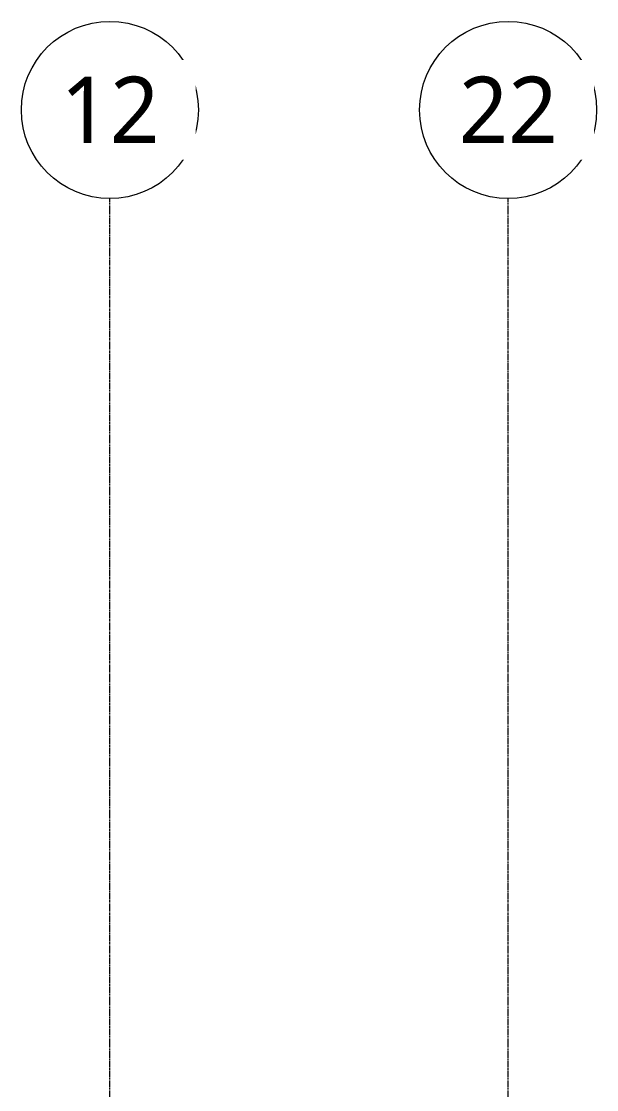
# Model space of a CAD drawing. Header units: inches. Extents: x -1714 to 1984, y -1043 to 970.
# Drawn here: x -168.9 to -12.9, y 680.5 to 969.9 of the extents above; entities that cross this region are included whole.
import ezdxf

# ---------------------------------------------------------------- set-up
doc = ezdxf.new("R2010")
doc.units = ezdxf.units.IN
doc.header["$MEASUREMENT"] = 0
doc.linetypes.add('Grid Line 1_2_', pattern=[0.875, 0.5, -0.125, 0.125, -0.125])
doc.layers.add('S-GRID', color=1, linetype='Continuous', lineweight=9)
doc.layers.add('S-GRID-IDEN', color=1, linetype='Continuous', lineweight=9)
doc.styles.add('Trebuchet MS_1', font='trebuc.ttf', dxfattribs={"height": 18})

# ---------------------------------------------------------------- blocks, each defined once
blk = doc.blocks.new('Grid - Grid Head - Circle-50561-L2 - Architectural')
at = {"layer": 'S-GRID-IDEN'}
blk.add_circle((0, 0), 0.25, dxfattribs=at)

msp = doc.modelspace()

# ---------------------------------------------------------------- linework, layer by layer
at = {"layer": 'S-GRID', "linetype": 'Grid Line 1_2_'}
for p, q in [((-144.85, -1043.15), (-144.85, 921.91)), ((-36.85, -1043.15), (-36.85, 921.91))]:
    msp.add_line(p, q, dxfattribs=at)

# ---------------------------------------------------------------- block references
at = {"layer": 'S-GRID-IDEN', "xscale": 95.99999999999994, "yscale": 95.99999999999994, "zscale": 95.99999999999994}
for p in [(-144.85, 945.91), (-36.85, 945.91)]:
    msp.add_blockref('Grid - Grid Head - Circle-50561-L2 - Architectural', p, dxfattribs=at)

# ---------------------------------------------------------------- next in the draw order: texts
at = {"layer": 'S-GRID-IDEN', "char_height": 18, "width": 32.118, "attachment_point": 1, "style": 'Trebuchet MS_1', "bg_fill": 3, "box_fill_scale": 1.25, "bg_fill_color": 256, "bg_fill_true_color": 13158600, "bg_fill_transparency": 0}
for s, insert in [('12', (-158.23, 954.93)), ('22', (-50.23, 954.93))]:
    msp.add_mtext(s, dxfattribs=dict(at, insert=insert))

doc.saveas('drawing.dxf')
